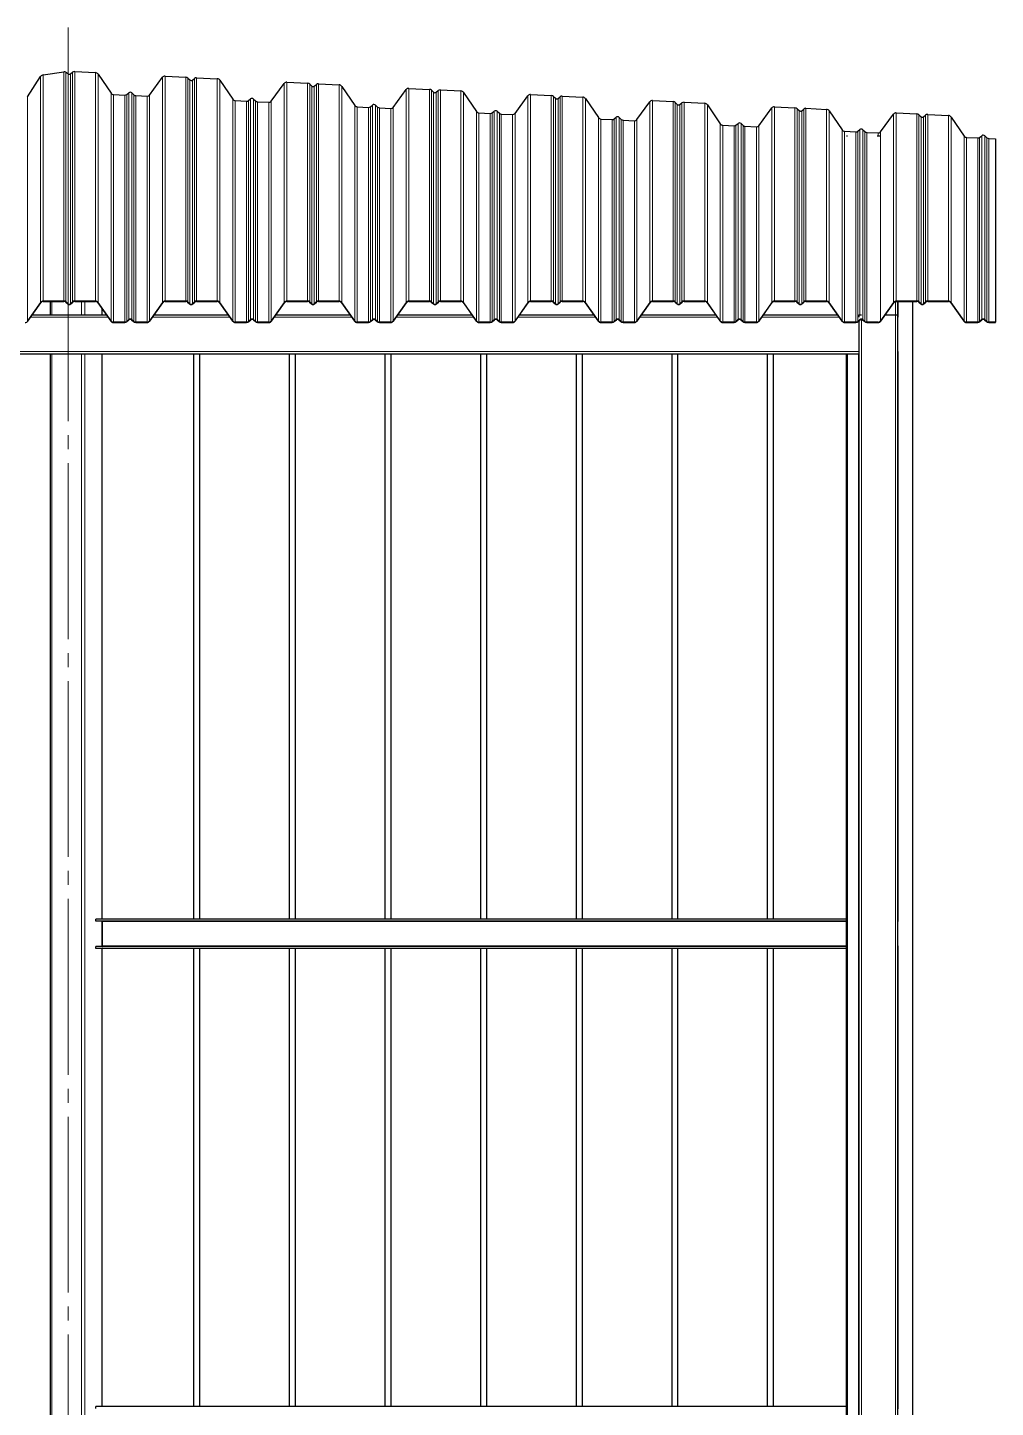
# Model space of a CAD drawing. Header units: millimetres. Extents: x 27997 to 40775, y -3198 to 5652.
# Drawn here: x 29707 to 31265, y 3431 to 5652 of the extents above; entities that cross this region are included whole.
import ezdxf

# ---------------------------------------------------------------- set-up
doc = ezdxf.new("R2010")
doc.units = ezdxf.units.MM
for name, pattern in [('K5LT_AXLED', [23.372906, 18.872906, -1.5, 1.5, -1.5]), ('K5LT_BASIC', [0]), ('K5LT_THIN', [0])]:
    doc.linetypes.add(name, pattern=pattern)
doc.layers.add('0 VIEW0', color=7, linetype='Continuous')
doc.layers.add('Системный слой', color=7, linetype='Continuous')

msp = doc.modelspace()

# ---------------------------------------------------------------- linework, layer by layer
at = {"layer": '0 VIEW0', "color": 5, "linetype": 'K5LT_BASIC', "lineweight": 30}
for p, q in [((29732.505862, 5575.690097), (29765.660367, 5580.69369)), ((29769.109529, 5579.928796), (29771.599924, 5578.146341)), ((29771.599924, 5578.146341), (29772.420773, 5577.393649)), ((29776.539176, 5577.186413), (29779.85042, 5579.889481)), ((29783.299582, 5581.001353), (29816.454086, 5579.333038)), ((29820.75669, 5576.887166), (29841.597795, 5546.23157)), ((29707.362154, 5540.059222), (29728.203259, 5572.811392)), ((29903.447236, 5543.119344), (29924.288341, 5571.677516)), ((29928.590944, 5573.69038), (29961.745449, 5572.022065)), ((29965.194611, 5570.563074), (29968.505855, 5567.526767)), ((29972.624258, 5567.319531), (29975.935502, 5570.022599)), ((29979.384664, 5571.134471), (30012.539169, 5569.466156)), ((30016.841772, 5567.020284), (30037.682877, 5536.364688)), ((30099.532318, 5533.252462), (30120.373423, 5561.810634)), ((30124.676026, 5563.823498), (30157.830531, 5562.155183)), ((30161.279693, 5560.696192), (30164.590937, 5557.659885)), ((30168.70934, 5557.452649), (30172.020584, 5560.155717)), ((30175.469746, 5561.267589), (30208.624251, 5559.599274)), ((30212.926854, 5557.153402), (30233.767959, 5526.497806)), ((30295.6174, 5523.38558), (30316.458505, 5551.943752)), ((30320.761109, 5553.956616), (30353.915613, 5552.288301)), ((29845.450872, 5544.041237), (29863.702908, 5543.122805)), ((29866.79171, 5544.118512), (29870.102954, 5546.821579)), ((29874.942077, 5546.578077), (29878.253321, 5543.54177)), ((29881.342123, 5542.235211), (29899.594159, 5541.31678)), ((30041.535954, 5534.174355), (30059.78799, 5533.255923)), ((30062.876792, 5534.25163), (30066.188036, 5536.954697)), ((30071.027159, 5536.711195), (30074.338403, 5533.674888)), ((30077.427205, 5532.368329), (30095.679241, 5531.449897)), ((30357.364775, 5550.82931), (30360.67602, 5547.793003)), ((30364.794422, 5547.585767), (30368.105666, 5550.288835)), ((30371.554828, 5551.400707), (30404.709333, 5549.732392)), ((30409.011936, 5547.28652), (30429.853041, 5516.630924)), ((30491.702482, 5513.518698), (30512.543587, 5542.07687)), ((30516.846191, 5544.089734), (30550.000695, 5542.421419)), ((30553.449857, 5540.962428), (30556.761102, 5537.926121)), ((30560.879504, 5537.718885), (30564.190748, 5540.421952)), ((30567.63991, 5541.533825), (30600.794415, 5539.86551)), ((30605.097018, 5537.419638), (30625.938123, 5506.764042)), ((30687.787565, 5503.651816), (30708.62867, 5532.209988)), ((30712.931273, 5534.222852), (30746.085777, 5532.554537)), ((30749.534939, 5531.095546), (30752.846184, 5528.059239)), ((30756.964586, 5527.852003), (30760.27583, 5530.55507)), ((30763.724993, 5531.666943), (30796.879497, 5529.998628)), ((30237.621036, 5524.307473), (30255.873072, 5523.389041)), ((30258.961874, 5524.384748), (30262.273118, 5527.087815)), ((30267.112241, 5526.844313), (30270.423485, 5523.808006)), ((30273.512287, 5522.501447), (30291.764323, 5521.583015)), ((30433.706119, 5514.440591), (30451.958154, 5513.522159)), ((30455.046956, 5514.517866), (30458.3582, 5517.220933)), ((30463.197323, 5516.977431), (30466.508568, 5513.941124)), ((30469.597369, 5512.634565), (30487.849405, 5511.716133)), ((30801.1821, 5527.552756), (30822.023205, 5496.89716)), ((30883.872647, 5493.784934), (30904.713752, 5522.343106)), ((30909.016355, 5524.35597), (30942.17086, 5522.687655)), ((30945.620022, 5521.228664), (30948.931266, 5518.192357)), ((30953.049668, 5517.985121), (30956.360913, 5520.688188)), ((30959.810075, 5521.800061), (30992.964579, 5520.131746)), ((30997.267182, 5517.685874), (31018.108288, 5487.030278)), ((31079.957729, 5483.918052), (31100.798834, 5512.476224)), ((31105.101437, 5514.489088), (31138.255942, 5512.820773)), ((31141.705104, 5511.361782), (31145.016348, 5508.325475)), ((31149.13475, 5508.118239), (31152.445995, 5510.821306)), ((31155.895157, 5511.933179), (31189.049661, 5510.264864)), ((31193.352265, 5507.818992), (31214.19337, 5477.163396)), ((30629.791201, 5504.573709), (30648.043236, 5503.655277)), ((30651.132038, 5504.650984), (30654.443283, 5507.354051)), ((30659.282405, 5507.110549), (30662.59365, 5504.074242)), ((30665.682451, 5502.767683), (30683.934487, 5501.849251)), ((30825.876283, 5494.706827), (30844.128319, 5493.788395)), ((30847.21712, 5494.784102), (30850.528365, 5497.487169)), ((30855.367487, 5497.243667), (30858.678732, 5494.20736)), ((30861.767534, 5492.900801), (30880.019569, 5491.982369)), ((31043.302202, 5484.91722), (31046.613447, 5487.620287)), ((31051.45257, 5487.376785), (31054.763814, 5484.340478)), ((31021.961365, 5484.839945), (31040.213401, 5483.921513)), ((31025.005315, 5477.331772), (31026.966166, 5477.331772)), ((31057.852616, 5483.033919), (31076.104651, 5482.115487)), ((31074.514271, 5477.331772), (31079.871415, 5477.331772)), ((31218.046447, 5474.973063), (31236.298483, 5474.054631)), ((31239.387285, 5475.050338), (31242.698529, 5477.753405)), ((31247.537652, 5477.509903), (31250.848896, 5474.473596)), ((31253.937698, 5473.167037), (31264.716802, 5472.624639)), ((31264.716802, 5472.624639), (31264.716802, 5177.712084)), ((29728.203259, 5209.315417), (29707.362154, 5179.708533)), ((29707.81168, 5179.394503), (29728.652785, 5209.001387)), ((29765.660367, 5211.544785), (29732.505862, 5211.544785)), ((29732.505862, 5210.997836), (29765.660367, 5210.997836)), ((29744.384959, 5189.478872), (29744.384959, 5210.997836)), ((29768.749169, 5209.846703), (29772.060413, 5206.977016)), ((29772.420773, 5207.389666), (29769.109529, 5210.259353)), ((29779.85042, 5210.259353), (29776.539176, 5207.389666)), ((29776.899536, 5206.977016), (29780.21078, 5209.846703)), ((29816.454086, 5211.544785), (29783.299582, 5211.544785)), ((29783.299582, 5210.997836), (29816.454086, 5210.997836)), ((29820.307164, 5209.001387), (29841.148269, 5179.394503)), ((29841.597795, 5179.708533), (29820.75669, 5209.315417)), ((29827.228379, 5189.478872), (29827.228379, 5199.169105)), ((29924.288341, 5209.315417), (29903.447236, 5179.708533)), ((29903.896762, 5179.394503), (29924.737867, 5209.001387)), ((29961.745449, 5211.544785), (29928.590944, 5211.544785)), ((29928.590944, 5210.997836), (29961.745449, 5210.997836)), ((29964.834251, 5209.846703), (29968.145495, 5206.977016)), ((29968.505855, 5207.389666), (29965.194611, 5210.259353)), ((29975.935502, 5210.259353), (29972.624258, 5207.389666)), ((29972.984618, 5206.977016), (29976.295862, 5209.846703)), ((30012.539169, 5211.544785), (29979.384664, 5211.544785)), ((29979.384664, 5210.997836), (30012.539169, 5210.997836)), ((30016.392246, 5209.001387), (30037.233351, 5179.394503)), ((30037.682877, 5179.708533), (30016.841772, 5209.315417)), ((30120.373423, 5209.315417), (30099.532318, 5179.708533)), ((30099.981844, 5179.394503), (30120.822949, 5209.001387)), ((30157.830531, 5211.544785), (30124.676026, 5211.544785)), ((30124.676026, 5210.997836), (30157.830531, 5210.997836)), ((30160.919333, 5209.846703), (30164.230577, 5206.977016)), ((30164.590937, 5207.389666), (30161.279693, 5210.259353)), ((30172.020584, 5210.259353), (30168.70934, 5207.389666)), ((30169.0697, 5206.977016), (30172.380944, 5209.846703)), ((30208.624251, 5211.544785), (30175.469746, 5211.544785)), ((30175.469746, 5210.997836), (30208.624251, 5210.997836)), ((30212.477328, 5209.001387), (30233.318433, 5179.394503)), ((30233.767959, 5179.708533), (30212.926854, 5209.315417)), ((30316.458505, 5209.315417), (30295.6174, 5179.708533)), ((30296.066926, 5179.394503), (30316.908031, 5209.001387)), ((30353.915613, 5211.544785), (30320.761109, 5211.544785)), ((30320.761109, 5210.997836), (30353.915613, 5210.997836)), ((30357.004415, 5209.846703), (30360.315659, 5206.977016)), ((30360.67602, 5207.389666), (30357.364775, 5210.259353)), ((30368.105666, 5210.259353), (30364.794422, 5207.389666)), ((30365.154782, 5206.977016), (30368.466026, 5209.846703)), ((30404.709333, 5211.544785), (30371.554828, 5211.544785)), ((30371.554828, 5210.997836), (30404.709333, 5210.997836)), ((30408.56241, 5209.001387), (30429.403515, 5179.394503)), ((30429.853041, 5179.708533), (30409.011936, 5209.315417)), ((30512.543587, 5209.315417), (30491.702482, 5179.708533)), ((30492.152008, 5179.394503), (30512.993113, 5209.001387)), ((30550.000695, 5211.544785), (30516.846191, 5211.544785)), ((30516.846191, 5210.997836), (30550.000695, 5210.997836)), ((30553.089497, 5209.846703), (30556.400741, 5206.977016)), ((30556.761102, 5207.389666), (30553.449857, 5210.259353)), ((30564.190748, 5210.259353), (30560.879504, 5207.389666)), ((30561.239864, 5206.977016), (30564.551109, 5209.846703)), ((30600.794415, 5211.544785), (30567.63991, 5211.544785)), ((30567.63991, 5210.997836), (30600.794415, 5210.997836)), ((30604.647493, 5209.001387), (30625.488598, 5179.394503)), ((30625.938123, 5179.708533), (30605.097018, 5209.315417)), ((30708.62867, 5209.315417), (30687.787565, 5179.708533)), ((30688.23709, 5179.394503), (30709.078195, 5209.001387)), ((30746.085777, 5211.544785), (30712.931273, 5211.544785)), ((30712.931273, 5210.997836), (30746.085777, 5210.997836)), ((30749.174579, 5209.846703), (30752.485824, 5206.977016)), ((30752.846184, 5207.389666), (30749.534939, 5210.259353)), ((30760.27583, 5210.259353), (30756.964586, 5207.389666)), ((30757.324946, 5206.977016), (30760.636191, 5209.846703)), ((30796.879497, 5211.544785), (30763.724993, 5211.544785)), ((30763.724993, 5210.997836), (30796.879497, 5210.997836)), ((30800.732575, 5209.001387), (30821.57368, 5179.394503)), ((30822.023205, 5179.708533), (30801.1821, 5209.315417)), ((30904.713752, 5209.315417), (30883.872647, 5179.708533)), ((30884.322172, 5179.394503), (30905.163277, 5209.001387)), ((30942.17086, 5211.544785), (30909.016355, 5211.544785)), ((30909.016355, 5210.997836), (30942.17086, 5210.997836)), ((30945.259661, 5209.846703), (30948.570906, 5206.977016)), ((30948.931266, 5207.389666), (30945.620022, 5210.259353)), ((30956.360913, 5210.259353), (30953.049668, 5207.389666)), ((30953.410029, 5206.977016), (30956.721273, 5209.846703)), ((30992.964579, 5211.544785), (30959.810075, 5211.544785)), ((30959.810075, 5210.997836), (30992.964579, 5210.997836)), ((30996.817657, 5209.001387), (31017.658762, 5179.394503)), ((31018.108288, 5179.708533), (30997.267182, 5209.315417)), ((31100.798834, 5209.315417), (31079.957729, 5179.708533)), ((31080.407255, 5179.394503), (31101.24836, 5209.001387)), ((31138.255942, 5211.544785), (31105.101437, 5211.544785)), ((31105.101437, 5210.997836), (31138.255942, 5210.997836)), ((31107.848736, 5210.997836), (31107.848736, 5185.542186)), ((31107.848736, 5210.997836), (31107.848736, 5185.542186)), ((31107.848736, 5185.542186), (31107.848736, 5210.997836)), ((31131.378946, 5210.997836), (31131.378946, 2052.117558)), ((31141.344744, 5209.846703), (31144.655988, 5206.977016)), ((31145.016348, 5207.389666), (31141.705104, 5210.259353)), ((31152.445995, 5210.259353), (31149.13475, 5207.389666)), ((31149.495111, 5206.977016), (31152.806355, 5209.846703)), ((31189.049661, 5211.544785), (31155.895157, 5211.544785)), ((31155.895157, 5210.997836), (31189.049661, 5210.997836)), ((31192.902739, 5209.001387), (31213.743844, 5179.394503)), ((31214.19337, 5179.708533), (31193.352265, 5209.315417)), ((29714.910346, 5189.478872), (29834.049603, 5189.478872)), ((29863.702908, 5177.712084), (29845.450872, 5177.712084)), ((29845.450872, 5177.165135), (29863.702908, 5177.165135)), ((29870.102954, 5181.732904), (29866.79171, 5178.863217)), ((29867.15207, 5178.450567), (29870.463314, 5181.320254)), ((29874.581717, 5181.320254), (29877.892961, 5178.450567)), ((29878.253321, 5178.863217), (29874.942077, 5181.732904)), ((29899.594159, 5177.712084), (29881.342123, 5177.712084)), ((29881.342123, 5177.165135), (29899.594159, 5177.165135)), ((29910.995428, 5189.478872), (30030.134685, 5189.478872)), ((30059.78799, 5177.712084), (30041.535954, 5177.712084)), ((30041.535954, 5177.165135), (30059.78799, 5177.165135)), ((30066.188036, 5181.732904), (30062.876792, 5178.863217)), ((30063.237152, 5178.450567), (30066.548396, 5181.320254)), ((30070.666799, 5181.320254), (30073.978043, 5178.450567)), ((30074.338403, 5178.863217), (30071.027159, 5181.732904)), ((30095.679241, 5177.712084), (30077.427205, 5177.712084)), ((30077.427205, 5177.165135), (30095.679241, 5177.165135)), ((30107.08051, 5189.478872), (30226.219767, 5189.478872)), ((30255.873072, 5177.712084), (30237.621036, 5177.712084)), ((30237.621036, 5177.165135), (30255.873072, 5177.165135)), ((30262.273118, 5181.732904), (30258.961874, 5178.863217)), ((30259.322234, 5178.450567), (30262.633478, 5181.320254)), ((30266.751881, 5181.320254), (30270.063125, 5178.450567)), ((30270.423485, 5178.863217), (30267.112241, 5181.732904)), ((30291.764323, 5177.712084), (30273.512287, 5177.712084)), ((30273.512287, 5177.165135), (30291.764323, 5177.165135)), ((30303.165592, 5189.478872), (30422.304849, 5189.478872)), ((30451.958154, 5177.712084), (30433.706119, 5177.712084)), ((30433.706119, 5177.165135), (30451.958154, 5177.165135)), ((30458.3582, 5181.732904), (30455.046956, 5178.863217)), ((30455.407316, 5178.450567), (30458.718561, 5181.320254)), ((30462.836963, 5181.320254), (30466.148207, 5178.450567)), ((30466.508568, 5178.863217), (30463.197323, 5181.732904)), ((30487.849405, 5177.712084), (30469.597369, 5177.712084)), ((30469.597369, 5177.165135), (30487.849405, 5177.165135)), ((30499.250675, 5189.478872), (30618.389931, 5189.478872)), ((30648.043236, 5177.712084), (30629.791201, 5177.712084)), ((30629.791201, 5177.165135), (30648.043236, 5177.165135)), ((30654.443283, 5181.732904), (30651.132038, 5178.863217)), ((30651.492398, 5178.450567), (30654.803643, 5181.320254)), ((30658.922045, 5181.320254), (30662.233289, 5178.450567)), ((30662.59365, 5178.863217), (30659.282405, 5181.732904)), ((30683.934487, 5177.712084), (30665.682451, 5177.712084)), ((30665.682451, 5177.165135), (30683.934487, 5177.165135)), ((30695.335757, 5189.478872), (30814.475013, 5189.478872)), ((30844.128319, 5177.712084), (30825.876283, 5177.712084)), ((30825.876283, 5177.165135), (30844.128319, 5177.165135)), ((30850.528365, 5181.732904), (30847.21712, 5178.863217)), ((30847.577481, 5178.450567), (30850.888725, 5181.320254)), ((30855.007127, 5181.320254), (30858.318372, 5178.450567)), ((30858.678732, 5178.863217), (30855.367487, 5181.732904)), ((30880.019569, 5177.712084), (30861.767534, 5177.712084)), ((30861.767534, 5177.165135), (30880.019569, 5177.165135)), ((30891.420839, 5189.478872), (31010.560095, 5189.478872)), ((31040.213401, 5177.712084), (31021.961365, 5177.712084)), ((31021.961365, 5177.165135), (31040.213401, 5177.165135)), ((31046.613447, 5181.732904), (31043.302202, 5178.863217)), ((31043.662563, 5178.450567), (31046.973807, 5181.320254)), ((31045.10151, 5189.478872), (31045.10151, 5185.55717)), ((31045.10151, 5189.478872), (31049.023212, 5189.478872)), ((31045.10151, 5179.697629), (31045.10151, 5130.653347)), ((31051.092209, 5181.320254), (31054.403454, 5178.450567)), ((31054.763814, 5178.863217), (31051.45257, 5181.732904)), ((31076.104651, 5177.712084), (31057.852616, 5177.712084)), ((31057.852616, 5177.165135), (31076.104651, 5177.165135)), ((31087.505921, 5189.478872), (31103.927035, 5189.478872)), ((31103.927035, 5189.478872), (31107.848736, 5189.478872)), ((31107.848736, 2130.551591), (31107.848736, 5189.478872)), ((31107.848736, 5130.428589), (31107.848736, 5185.542186)), ((31236.298483, 5177.712084), (31218.046447, 5177.712084)), ((31218.046447, 5177.165135), (31236.298483, 5177.165135)), ((31242.698529, 5181.732904), (31239.387285, 5178.863217)), ((31239.747645, 5178.450567), (31243.058889, 5181.320254)), ((31247.177292, 5181.320254), (31250.488536, 5178.450567)), ((31250.848896, 5178.863217), (31247.537652, 5181.732904)), ((31264.716802, 5177.712084), (31253.937698, 5177.712084)), ((31253.937698, 5177.165135), (31264.716802, 5177.165135)), ((31264.716802, 5177.165135), (31264.716802, 5177.712084)), ((31045.10151, 5130.653347), (31045.10151, 5126.731646)), ((31107.848736, 5130.428589), (31107.848736, 4212.975163)), ((31107.848736, 4212.975163), (31107.848736, 5130.428589)), ((28503.838846, 5126.731646), (31045.10151, 5126.731646)), ((29744.384959, 2601.155788), (29744.384959, 5126.731646)), ((29827.228379, 4216.896864), (29827.228379, 5126.731646)), ((29974.256571, 5126.731646), (29974.256571, 4216.896864)), ((29984.413778, 4216.896864), (29984.413778, 5126.731646)), ((30128.165592, 5126.731646), (30128.165592, 4216.896864)), ((30138.3228, 4216.896864), (30138.3228, 5126.731646)), ((30282.074614, 5126.731646), (30282.074614, 4216.896864)), ((30292.231821, 4216.896864), (30292.231821, 5126.731646)), ((30435.983635, 5126.731646), (30435.983635, 4216.896864)), ((30446.140842, 4216.896864), (30446.140842, 5126.731646)), ((30589.892656, 5126.731646), (30589.892656, 4216.896864)), ((30600.049863, 4216.896864), (30600.049863, 5126.731646)), ((30743.801677, 5126.731646), (30743.801677, 4216.896864)), ((30753.958884, 4216.896864), (30753.958884, 5126.731646)), ((30897.710698, 5126.731646), (30897.710698, 4216.896864)), ((30907.867906, 4216.896864), (30907.867906, 5126.731646)), ((31025.005315, 2601.155788), (31025.005315, 5126.731646)), ((31045.10151, 5126.731646), (31045.10151, 2601.155788)), ((31045.10151, 2601.155788), (31045.10151, 5126.731646)), ((31025.005315, 4216.896864), (29817.011455, 4216.896864)), ((29817.011455, 4213.759503), (29817.011455, 4216.896864)), ((31025.005315, 4213.759503), (29817.011455, 4213.759503)), ((29827.228379, 4172.973806), (29827.228379, 4213.759503)), ((29827.99222, 4173.758146), (29827.99222, 4212.975163)), ((31107.848736, 4173.758146), (31107.848736, 4212.975163)), ((31025.005315, 4172.973806), (29817.011455, 4172.973806)), ((29817.011455, 4169.836445), (29817.011455, 4172.973806)), ((31025.005315, 4169.836445), (29817.011455, 4169.836445)), ((29827.228379, 3432.556536), (29827.228379, 4169.836445)), ((29974.256571, 4169.836445), (29974.256571, 3432.556536)), ((29984.413778, 3432.556536), (29984.413778, 4169.836445)), ((30128.165592, 4169.836445), (30128.165592, 3432.556536)), ((30138.3228, 3432.556536), (30138.3228, 4169.836445)), ((30282.074614, 4169.836445), (30282.074614, 3432.556536)), ((30292.231821, 3432.556536), (30292.231821, 4169.836445)), ((30435.983635, 4169.836445), (30435.983635, 3432.556536)), ((30446.140842, 3432.556536), (30446.140842, 4169.836445)), ((30589.892656, 4169.836445), (30589.892656, 3432.556536)), ((30600.049863, 3432.556536), (30600.049863, 4169.836445)), ((30743.801677, 4169.836445), (30743.801677, 3432.556536)), ((30753.958884, 3432.556536), (30753.958884, 4169.836445)), ((30897.710698, 4169.836445), (30897.710698, 3432.556536)), ((30907.867906, 3432.556536), (30907.867906, 4169.836445)), ((31107.848736, 4173.758146), (31107.848736, 3428.634834)), ((31107.848736, 3428.634834), (31107.848736, 4173.758146)), ((31025.005315, 3432.556536), (29817.011455, 3432.556536)), ((29817.011455, 3429.419175), (29817.011455, 3432.556536))]:
    msp.add_line(p, q, dxfattribs=at)
at = {"layer": '0 VIEW0', "color": 5, "linetype": 'K5LT_THIN', "lineweight": 9}
for p, q in [((29732.505862, 5575.690097), (29732.505862, 5211.544785)), ((29765.660367, 5580.69369), (29765.660367, 5211.544785)), ((29769.109529, 5579.928796), (29769.109529, 5210.259353)), ((29772.420773, 5577.393649), (29772.420773, 5207.389666)), ((29776.539176, 5577.186413), (29776.539176, 5207.389666)), ((29779.85042, 5579.889481), (29779.85042, 5210.259353)), ((29783.299582, 5581.001353), (29783.299582, 5211.544785)), ((29816.454086, 5579.333038), (29816.454086, 5211.544785)), ((29820.75669, 5576.887166), (29820.75669, 5209.315417)), ((29728.203259, 5572.811392), (29728.203259, 5209.315417)), ((29924.288341, 5571.677516), (29924.288341, 5209.315417)), ((29928.590944, 5573.69038), (29928.590944, 5211.544785)), ((29961.745449, 5572.022065), (29961.745449, 5211.544785)), ((29965.194611, 5570.563074), (29965.194611, 5210.259353)), ((29968.505855, 5567.526767), (29968.505855, 5207.389666)), ((29972.624258, 5567.319531), (29972.624258, 5207.389666)), ((29975.935502, 5570.022599), (29975.935502, 5210.259353)), ((29979.384664, 5571.134471), (29979.384664, 5211.544785)), ((30012.539169, 5569.466156), (30012.539169, 5211.544785)), ((30016.841772, 5567.020284), (30016.841772, 5209.315417)), ((30120.373423, 5561.810634), (30120.373423, 5209.315417)), ((30124.676026, 5563.823498), (30124.676026, 5211.544785)), ((30157.830531, 5562.155183), (30157.830531, 5211.544785)), ((30161.279693, 5560.696192), (30161.279693, 5210.259353)), ((30164.590937, 5557.659885), (30164.590937, 5207.389666)), ((30168.70934, 5557.452649), (30168.70934, 5207.389666)), ((30172.020584, 5560.155717), (30172.020584, 5210.259353)), ((30175.469746, 5561.267589), (30175.469746, 5211.544785)), ((30208.624251, 5559.599274), (30208.624251, 5211.544785)), ((30212.926854, 5557.153402), (30212.926854, 5209.315417)), ((30316.458505, 5551.943752), (30316.458505, 5209.315417)), ((30320.761109, 5553.956616), (30320.761109, 5211.544785)), ((30353.915613, 5552.288301), (30353.915613, 5211.544785)), ((29707.362154, 5540.059222), (29707.362154, 5179.708533)), ((29841.597795, 5546.23157), (29841.597795, 5179.708533)), ((29845.450872, 5544.041237), (29845.450872, 5177.712084)), ((29863.702908, 5543.122805), (29863.702908, 5177.712084)), ((29866.79171, 5544.118512), (29866.79171, 5178.863217)), ((29870.102954, 5546.821579), (29870.102954, 5181.732904)), ((29874.942077, 5546.578077), (29874.942077, 5181.732904)), ((29878.253321, 5543.54177), (29878.253321, 5178.863217)), ((29881.342123, 5542.235211), (29881.342123, 5177.712084)), ((29899.594159, 5541.31678), (29899.594159, 5177.712084)), ((29903.447236, 5543.119344), (29903.447236, 5179.708533)), ((30037.682877, 5536.364688), (30037.682877, 5179.708533)), ((30041.535954, 5534.174355), (30041.535954, 5177.712084)), ((30059.78799, 5533.255923), (30059.78799, 5177.712084)), ((30062.876792, 5534.25163), (30062.876792, 5178.863217)), ((30066.188036, 5536.954697), (30066.188036, 5181.732904)), ((30071.027159, 5536.711195), (30071.027159, 5181.732904)), ((30074.338403, 5533.674888), (30074.338403, 5178.863217)), ((30077.427205, 5532.368329), (30077.427205, 5177.712084)), ((30095.679241, 5531.449897), (30095.679241, 5177.712084)), ((30099.532318, 5533.252462), (30099.532318, 5179.708533)), ((30357.364775, 5550.82931), (30357.364775, 5210.259353)), ((30360.67602, 5547.793003), (30360.67602, 5207.389666)), ((30364.794422, 5547.585767), (30364.794422, 5207.389666)), ((30368.105666, 5550.288835), (30368.105666, 5210.259353)), ((30371.554828, 5551.400707), (30371.554828, 5211.544785)), ((30404.709333, 5549.732392), (30404.709333, 5211.544785)), ((30409.011936, 5547.28652), (30409.011936, 5209.315417)), ((30512.543587, 5542.07687), (30512.543587, 5209.315417)), ((30516.846191, 5544.089734), (30516.846191, 5211.544785)), ((30550.000695, 5542.421419), (30550.000695, 5211.544785)), ((30553.449857, 5540.962428), (30553.449857, 5210.259353)), ((30556.761102, 5537.926121), (30556.761102, 5207.389666)), ((30560.879504, 5537.718885), (30560.879504, 5207.389666)), ((30564.190748, 5540.421952), (30564.190748, 5210.259353)), ((30567.63991, 5541.533825), (30567.63991, 5211.544785)), ((30600.794415, 5539.86551), (30600.794415, 5211.544785)), ((30605.097018, 5537.419638), (30605.097018, 5209.315417)), ((30708.62867, 5532.209988), (30708.62867, 5209.315417)), ((30712.931273, 5534.222852), (30712.931273, 5211.544785)), ((30746.085777, 5532.554537), (30746.085777, 5211.544785)), ((30749.534939, 5531.095546), (30749.534939, 5210.259353)), ((30760.27583, 5530.55507), (30760.27583, 5210.259353)), ((30763.724993, 5531.666943), (30763.724993, 5211.544785)), ((30796.879497, 5529.998628), (30796.879497, 5211.544785)), ((30233.767959, 5526.497806), (30233.767959, 5179.708533)), ((30237.621036, 5524.307473), (30237.621036, 5177.712084)), ((30255.873072, 5523.389041), (30255.873072, 5177.712084)), ((30258.961874, 5524.384748), (30258.961874, 5178.863217)), ((30262.273118, 5527.087815), (30262.273118, 5181.732904)), ((30267.112241, 5526.844313), (30267.112241, 5181.732904)), ((30270.423485, 5523.808006), (30270.423485, 5178.863217)), ((30273.512287, 5522.501447), (30273.512287, 5177.712084)), ((30291.764323, 5521.583015), (30291.764323, 5177.712084)), ((30295.6174, 5523.38558), (30295.6174, 5179.708533)), ((30429.853041, 5516.630924), (30429.853041, 5179.708533)), ((30433.706119, 5514.440591), (30433.706119, 5177.712084)), ((30451.958154, 5513.522159), (30451.958154, 5177.712084)), ((30455.046956, 5514.517866), (30455.046956, 5178.863217)), ((30458.3582, 5517.220933), (30458.3582, 5181.732904)), ((30463.197323, 5516.977431), (30463.197323, 5181.732904)), ((30466.508568, 5513.941124), (30466.508568, 5178.863217)), ((30469.597369, 5512.634565), (30469.597369, 5177.712084)), ((30487.849405, 5511.716133), (30487.849405, 5177.712084)), ((30491.702482, 5513.518698), (30491.702482, 5179.708533)), ((30752.846184, 5528.059239), (30752.846184, 5207.389666)), ((30756.964586, 5527.852003), (30756.964586, 5207.389666)), ((30801.1821, 5527.552756), (30801.1821, 5209.315417)), ((30904.713752, 5522.343106), (30904.713752, 5209.315417)), ((30909.016355, 5524.35597), (30909.016355, 5211.544785)), ((30942.17086, 5522.687655), (30942.17086, 5211.544785)), ((30945.620022, 5521.228664), (30945.620022, 5210.259353)), ((30948.931266, 5518.192357), (30948.931266, 5207.389666)), ((30953.049668, 5517.985121), (30953.049668, 5207.389666)), ((30956.360913, 5520.688188), (30956.360913, 5210.259353)), ((30959.810075, 5521.800061), (30959.810075, 5211.544785)), ((30992.964579, 5520.131746), (30992.964579, 5211.544785)), ((30997.267182, 5517.685874), (30997.267182, 5209.315417)), ((31100.798834, 5512.476224), (31100.798834, 5209.315417)), ((31105.101437, 5514.489088), (31105.101437, 5211.544785)), ((31138.255942, 5512.820773), (31138.255942, 5211.544785)), ((31141.705104, 5511.361782), (31141.705104, 5210.259353)), ((31145.016348, 5508.325475), (31145.016348, 5207.389666)), ((31149.13475, 5508.118239), (31149.13475, 5207.389666)), ((31152.445995, 5510.821306), (31152.445995, 5210.259353)), ((31155.895157, 5511.933179), (31155.895157, 5211.544785)), ((31189.049661, 5510.264864), (31189.049661, 5211.544785)), ((31193.352265, 5507.818992), (31193.352265, 5209.315417)), ((30625.938123, 5506.764042), (30625.938123, 5179.708533)), ((30629.791201, 5504.573709), (30629.791201, 5177.712084)), ((30648.043236, 5503.655277), (30648.043236, 5177.712084)), ((30651.132038, 5504.650984), (30651.132038, 5178.863217)), ((30654.443283, 5507.354051), (30654.443283, 5181.732904)), ((30659.282405, 5507.110549), (30659.282405, 5181.732904)), ((30662.59365, 5504.074242), (30662.59365, 5178.863217)), ((30665.682451, 5502.767683), (30665.682451, 5177.712084)), ((30683.934487, 5501.849251), (30683.934487, 5177.712084)), ((30687.787565, 5503.651816), (30687.787565, 5179.708533)), ((30822.023205, 5496.89716), (30822.023205, 5179.708533)), ((30825.876283, 5494.706827), (30825.876283, 5177.712084)), ((30844.128319, 5493.788395), (30844.128319, 5177.712084)), ((30847.21712, 5494.784102), (30847.21712, 5178.863217)), ((30850.528365, 5497.487169), (30850.528365, 5181.732904)), ((30855.367487, 5497.243667), (30855.367487, 5181.732904)), ((30858.678732, 5494.20736), (30858.678732, 5178.863217)), ((30861.767534, 5492.900801), (30861.767534, 5177.712084)), ((30880.019569, 5491.982369), (30880.019569, 5177.712084)), ((30883.872647, 5493.784934), (30883.872647, 5179.708533)), ((31018.108288, 5487.030278), (31018.108288, 5179.708533)), ((31046.613447, 5487.620287), (31046.613447, 5189.478872)), ((31051.45257, 5487.376785), (31051.45257, 5181.732904)), ((31021.961365, 5484.839945), (31021.961365, 5177.712084)), ((31040.213401, 5483.921513), (31040.213401, 5177.712084)), ((31043.302202, 5484.91722), (31043.302202, 5178.863217)), ((31054.763814, 5484.340478), (31054.763814, 5178.863217)), ((31057.852616, 5483.033919), (31057.852616, 5177.712084)), ((31076.104651, 5482.115487), (31076.104651, 5477.331772)), ((31079.957729, 5483.918052), (31079.957729, 5179.708533)), ((31214.19337, 5477.163396), (31214.19337, 5179.708533)), ((31218.046447, 5474.973063), (31218.046447, 5177.712084)), ((31236.298483, 5474.054631), (31236.298483, 5177.712084)), ((31239.387285, 5475.050338), (31239.387285, 5178.863217)), ((31242.698529, 5477.753405), (31242.698529, 5181.732904)), ((31247.537652, 5477.509903), (31247.537652, 5181.732904)), ((31250.848896, 5474.473596), (31250.848896, 5178.863217)), ((31253.937698, 5473.167037), (31253.937698, 5177.712084)), ((29746.345809, 5189.478872), (29746.345809, 5210.997836)), ((29793.893914, 5189.478872), (29793.893914, 5210.997836)), ((29799.251058, 5189.478872), (29799.251058, 5210.997836)), ((29826.702971, 5189.478872), (29826.702971, 5199.9155)), ((31103.927035, 5210.84951), (31103.927035, 5189.478872)), ((29712.149752, 5185.55717), (29836.810197, 5185.55717)), ((29908.234834, 5185.55717), (30032.895279, 5185.55717)), ((30104.319916, 5185.55717), (30228.980361, 5185.55717)), ((30300.404998, 5185.55717), (30425.065443, 5185.55717)), ((30496.49008, 5185.55717), (30621.150526, 5185.55717)), ((30692.575162, 5185.55717), (30817.235608, 5185.55717)), ((30888.660244, 5185.55717), (31013.32069, 5185.55717)), ((31049.023212, 2130.551591), (31049.023212, 5182.08766)), ((31103.927035, 2130.551591), (31103.927035, 5189.478872)), ((28503.838846, 5130.653347), (31045.10151, 5130.653347)), ((29746.345809, 2601.155788), (29746.345809, 5126.731646)), ((29793.893914, 2601.155788), (29793.893914, 5126.731646)), ((29799.251058, 2601.155788), (29799.251058, 5126.731646)), ((29826.702971, 4216.896864), (29826.702971, 5126.731646)), ((31026.966166, 2601.155788), (31026.966166, 5126.731646)), ((29826.702971, 4172.973806), (29826.702971, 4213.759503)), ((31025.005315, 4212.975163), (29827.99222, 4212.975163)), ((29826.702971, 3432.556536), (29826.702971, 4169.836445)), ((31025.005315, 4173.758146), (29827.99222, 4173.758146))]:
    msp.add_line(p, q, dxfattribs=at)
at = {"layer": '0 VIEW0', "color": 5, "linetype": 'K5LT_BASIC', "lineweight": 30}
for centre, major_axis, ratio, start_param, end_param in [((29732.505862, 5570.455014), (-3.898154, -4.099128), 0.859753, -2.3058604266, -1.346627844), ((29765.660367, 5575.458607), (-3.898154, -4.099128), 0.859753, -3.0218285353, -2.3058604266), ((29774.479974, 5579.648032), (2.32727, -2.213108), 0.950703, -1.5517070849, -0.1197708676), ((29783.299582, 5575.76627), (3.898178, -3.706956), 0.950703, 2.3058536774, 3.021821786), ((29816.454086, 5574.097955), (3.898178, -3.706956), 0.950703, 1.3466210947, 2.3058536774), ((29928.590944, 5568.455297), (3.898178, -3.706956), 0.950703, 2.3058536774, 3.26508626), ((29961.745449, 5566.786982), (3.898178, -3.706956), 0.950703, 1.5898855687, 2.3058536774), ((29970.565056, 5569.78115), (2.32727, -2.213108), 0.950703, -1.5517070849, -0.1197708676), ((29979.384664, 5565.899388), (3.898178, -3.706956), 0.950703, 2.3058536774, 3.021821786), ((30012.539169, 5564.231073), (3.898178, -3.706956), 0.950703, 1.3466210947, 2.3058536774), ((30124.676026, 5558.588415), (3.898178, -3.706956), 0.950703, 2.3058536774, 3.26508626), ((30157.830531, 5556.9201), (3.898178, -3.706956), 0.950703, 1.5898855687, 2.3058536774), ((30166.650139, 5559.914268), (2.32727, -2.213108), 0.950703, -1.5517070849, -0.1197708676), ((30175.469746, 5556.032506), (3.898178, -3.706956), 0.950703, 2.3058536774, 3.021821786), ((30208.624251, 5554.364191), (3.898178, -3.706956), 0.950703, 1.3466210947, 2.3058536774), ((30320.761109, 5548.721533), (3.898178, -3.706956), 0.950703, 2.3058536774, 3.26508626), ((30353.915613, 5547.053218), (3.898178, -3.706956), 0.950703, 1.5898855687, 2.3058536774), ((29845.450872, 5548.729371), (3.490906, -3.319662), 0.950703, -1.7949715589, -0.8357389762), ((29863.702908, 5547.810939), (3.490906, -3.319662), 0.950703, -0.8357389762, -0.1197708676), ((29872.522515, 5543.929177), (2.734543, -2.600402), 0.950703, 1.5898855687, 3.021821786), ((29881.342123, 5546.923345), (3.490906, -3.319662), 0.950703, -1.5517070849, -0.8357389762), ((29899.594159, 5546.004914), (3.490906, -3.319662), 0.950703, -0.8357389762, 0.1234936064), ((30041.535954, 5538.862489), (3.490906, -3.319662), 0.950703, -1.7949715589, -0.8357389762), ((30059.78799, 5537.944057), (3.490906, -3.319662), 0.950703, -0.8357389762, -0.1197708676), ((30068.607598, 5534.062295), (2.734543, -2.600402), 0.950703, 1.5898855687, 3.021821786), ((30077.427205, 5537.056463), (3.490906, -3.319662), 0.950703, -1.5517070849, -0.8357389762), ((30095.679241, 5536.138032), (3.490906, -3.319662), 0.950703, -0.8357389762, 0.1234936064), ((30362.735221, 5550.047386), (2.32727, -2.213108), 0.950703, -1.5517070849, -0.1197708676), ((30371.554828, 5546.165624), (3.898178, -3.706956), 0.950703, 2.3058536774, 3.021821786), ((30404.709333, 5544.497309), (3.898178, -3.706956), 0.950703, 1.3466210947, 2.3058536774), ((30516.846191, 5538.854651), (3.898178, -3.706956), 0.950703, 2.3058536774, 3.26508626), ((30550.000695, 5537.186336), (3.898178, -3.706956), 0.950703, 1.5898855687, 2.3058536774), ((30558.820303, 5540.180504), (2.32727, -2.213108), 0.950703, -1.5517070849, -0.1197708676), ((30567.63991, 5536.298742), (3.898178, -3.706956), 0.950703, 2.3058536774, 3.021821786), ((30600.794415, 5534.630427), (3.898178, -3.706956), 0.950703, 1.3466210947, 2.3058536774), ((30712.931273, 5528.987769), (3.898178, -3.706956), 0.950703, 2.3058536774, 3.26508626), ((30746.085777, 5527.319454), (3.898178, -3.706956), 0.950703, 1.5898855687, 2.3058536774), ((30763.724993, 5526.43186), (3.898178, -3.706956), 0.950703, 2.3058536774, 3.021821786), ((30796.879497, 5524.763545), (3.898178, -3.706956), 0.950703, 1.3466210947, 2.3058536774), ((30237.621036, 5528.995607), (3.490906, -3.319662), 0.950703, -1.7949715589, -0.8357389762), ((30255.873072, 5528.077175), (3.490906, -3.319662), 0.950703, -0.8357389762, -0.1197708676), ((30264.69268, 5524.195413), (2.734543, -2.600402), 0.950703, 1.5898855687, 3.021821786), ((30273.512287, 5527.189581), (3.490906, -3.319662), 0.950703, -1.5517070849, -0.8357389762), ((30291.764323, 5526.27115), (3.490906, -3.319662), 0.950703, -0.8357389762, 0.1234936064), ((30433.706119, 5519.128725), (3.490906, -3.319662), 0.950703, -1.7949715589, -0.8357389762), ((30451.958154, 5518.210293), (3.490906, -3.319662), 0.950703, -0.8357389762, -0.1197708676), ((30460.777762, 5514.328531), (2.734543, -2.600402), 0.950703, 1.5898855687, 3.021821786), ((30469.597369, 5517.322699), (3.490906, -3.319662), 0.950703, -1.5517070849, -0.8357389762), ((30487.849405, 5516.404268), (3.490906, -3.319662), 0.950703, -0.8357389762, 0.1234936064), ((30656.862844, 5504.461649), (2.734543, -2.600402), 0.950703, 1.5898855687, 3.021821786), ((30754.905385, 5530.313622), (2.32727, -2.213108), 0.950703, -1.5517070849, -0.1197708676), ((30909.016355, 5519.120887), (3.898178, -3.706956), 0.950703, 2.3058536774, 3.26508626), ((30942.17086, 5517.452572), (3.898178, -3.706956), 0.950703, 1.5898855687, 2.3058536774), ((30950.990467, 5520.44674), (2.32727, -2.213108), 0.950703, -1.5517070849, -0.1197708676), ((30959.810075, 5516.564978), (3.898178, -3.706956), 0.950703, 2.3058536774, 3.021821786), ((30992.964579, 5514.896663), (3.898178, -3.706956), 0.950703, 1.3466210947, 2.3058536774), ((31105.101437, 5509.254005), (3.898178, -3.706956), 0.950703, 2.3058536774, 3.26508626), ((31138.255942, 5507.58569), (3.898178, -3.706956), 0.950703, 1.5898855687, 2.3058536774), ((31147.075549, 5510.579858), (2.32727, -2.213108), 0.950703, -1.5517070849, -0.1197708676), ((31155.895157, 5506.698095), (3.898178, -3.706956), 0.950703, 2.3058536774, 3.021821786), ((31189.049661, 5505.029781), (3.898178, -3.706956), 0.950703, 1.3466210947, 2.3058536774), ((30629.791201, 5509.261843), (3.490906, -3.319662), 0.950703, -1.7949715589, -0.8357389762), ((30648.043236, 5508.343411), (3.490906, -3.319662), 0.950703, -0.8357389762, -0.1197708676), ((30665.682451, 5507.455817), (3.490906, -3.319662), 0.950703, -1.5517070849, -0.8357389762), ((30683.934487, 5506.537385), (3.490906, -3.319662), 0.950703, -0.8357389762, 0.1234936064), ((30825.876283, 5499.394961), (3.490906, -3.319662), 0.950703, -1.7949715589, -0.8357389762), ((30844.128319, 5498.476529), (3.490906, -3.319662), 0.950703, -0.8357389762, -0.1197708676), ((30852.947926, 5494.594767), (2.734543, -2.600402), 0.950703, 1.5898855687, 3.021821786), ((30861.767534, 5497.588935), (3.490906, -3.319662), 0.950703, -1.5517070849, -0.8357389762), ((30880.019569, 5496.670503), (3.490906, -3.319662), 0.950703, -0.8357389762, 0.1234936064), ((31021.961365, 5489.528079), (3.490906, -3.319662), 0.950703, -1.7949715589, -0.8357389762), ((31049.033008, 5484.727885), (2.734543, -2.600402), 0.950703, 1.5898855687, 3.021821786), ((31040.213401, 5488.609647), (3.490906, -3.319662), 0.950703, -0.8357389762, -0.1197708676), ((31057.852616, 5487.722053), (3.490906, -3.319662), 0.950703, -1.5517070849, -0.8357389762), ((31076.104651, 5486.803621), (3.490906, -3.319662), 0.950703, -0.8357389762, 0.1234936064), ((31218.046447, 5479.661197), (3.490906, -3.319662), 0.950703, -1.7949715589, -0.8357389762), ((31236.298483, 5478.742765), (3.490906, -3.319662), 0.950703, -0.8357389762, -0.1197708676), ((31245.11809, 5474.861003), (2.734543, -2.600402), 0.950703, 1.5898855687, 3.021821786), ((31253.937698, 5477.855171), (3.490906, -3.319662), 0.950703, -1.5517070849, -0.8357389762), ((29732.505862, 5206.309702), (-5.25508, 0), 0.996195, -1.5707963268, -0.6115637441), ((29732.505862, 5206.309702), (-4.706042, 0), 0.996195, -1.5707963268, -0.6115637442), ((29765.660367, 5206.309702), (-5.25508, 0), 0.996195, -2.2867644354, -1.5707963268), ((29765.660367, 5206.309702), (-4.706042, 0), 0.996195, -2.2867644354, -1.5707963268), ((29774.479974, 5209.747667), (3.6864, 0), 0.996195, -2.2867644354, -0.8548282182), ((29774.479974, 5209.747667), (3.137361, 0), 0.996195, -2.2867644354, -0.8548282182), ((29783.299582, 5206.309702), (-5.25508, 0), 0.996195, -1.5707963268, -0.8548282182), ((29783.299582, 5206.309702), (-4.706042, 0), 0.996195, -1.5707963268, -0.8548282182), ((29816.454086, 5206.309702), (5.25508, 0), 0.996195, 0.6115637441, 1.5707963268), ((29816.454086, 5206.309702), (-4.706042, 0), 0.996195, -2.5300289094, -1.5707963268), ((29928.590944, 5206.309702), (-5.25508, 0), 0.996195, -1.5707963268, -0.6115637441), ((29928.590944, 5206.309702), (-4.706042, 0), 0.996195, -1.5707963268, -0.6115637442), ((29961.745449, 5206.309702), (-5.25508, 0), 0.996195, -2.2867644354, -1.5707963268), ((29961.745449, 5206.309702), (-4.706042, 0), 0.996195, -2.2867644354, -1.5707963268), ((29970.565056, 5209.747667), (3.6864, 0), 0.996195, -2.2867644354, -0.8548282182), ((29970.565056, 5209.747667), (3.137361, 0), 0.996195, -2.2867644354, -0.8548282182), ((29979.384664, 5206.309702), (-5.25508, 0), 0.996195, -1.5707963268, -0.8548282182), ((29979.384664, 5206.309702), (-4.706042, 0), 0.996195, -1.5707963268, -0.8548282182), ((30012.539169, 5206.309702), (5.25508, 0), 0.996195, 0.6115637441, 1.5707963268), ((30012.539169, 5206.309702), (-4.706042, 0), 0.996195, -2.5300289094, -1.5707963268), ((30124.676026, 5206.309702), (-5.25508, 0), 0.996195, -1.5707963268, -0.6115637441), ((30124.676026, 5206.309702), (-4.706042, 0), 0.996195, -1.5707963268, -0.6115637442), ((30157.830531, 5206.309702), (-5.25508, 0), 0.996195, -2.2867644354, -1.5707963268), ((30157.830531, 5206.309702), (-4.706042, 0), 0.996195, -2.2867644354, -1.5707963268), ((30166.650139, 5209.747667), (3.6864, 0), 0.996195, -2.2867644354, -0.8548282182), ((30166.650139, 5209.747667), (3.137361, 0), 0.996195, -2.2867644354, -0.8548282182), ((30175.469746, 5206.309702), (-5.25508, 0), 0.996195, -1.5707963268, -0.8548282182), ((30175.469746, 5206.309702), (-4.706042, 0), 0.996195, -1.5707963268, -0.8548282182), ((30208.624251, 5206.309702), (5.25508, 0), 0.996195, 0.6115637441, 1.5707963268), ((30208.624251, 5206.309702), (-4.706042, 0), 0.996195, -2.5300289094, -1.5707963268), ((30320.761109, 5206.309702), (-5.25508, 0), 0.996195, -1.5707963268, -0.6115637441), ((30320.761109, 5206.309702), (-4.706042, 0), 0.996195, -1.5707963268, -0.6115637442), ((30353.915613, 5206.309702), (-5.25508, 0), 0.996195, -2.2867644354, -1.5707963268), ((30353.915613, 5206.309702), (-4.706042, 0), 0.996195, -2.2867644354, -1.5707963268), ((30362.735221, 5209.747667), (3.6864, 0), 0.996195, -2.2867644354, -0.8548282182), ((30362.735221, 5209.747667), (3.137361, 0), 0.996195, -2.2867644354, -0.8548282182), ((30371.554828, 5206.309702), (-5.25508, 0), 0.996195, -1.5707963268, -0.8548282182), ((30371.554828, 5206.309702), (-4.706042, 0), 0.996195, -1.5707963268, -0.8548282182), ((30404.709333, 5206.309702), (5.25508, 0), 0.996195, 0.6115637441, 1.5707963268), ((30404.709333, 5206.309702), (-4.706042, 0), 0.996195, -2.5300289094, -1.5707963268), ((30516.846191, 5206.309702), (-5.25508, 0), 0.996195, -1.5707963268, -0.6115637441), ((30516.846191, 5206.309702), (-4.706042, 0), 0.996195, -1.5707963268, -0.6115637441), ((30550.000695, 5206.309702), (-5.25508, 0), 0.996195, -2.2867644354, -1.5707963268), ((30550.000695, 5206.309702), (-4.706042, 0), 0.996195, -2.2867644354, -1.5707963268), ((30558.820303, 5209.747667), (3.6864, 0), 0.996195, -2.2867644354, -0.8548282182), ((30558.820303, 5209.747667), (3.137361, 0), 0.996195, -2.2867644354, -0.8548282182), ((30567.63991, 5206.309702), (-5.25508, 0), 0.996195, -1.5707963268, -0.8548282182), ((30567.63991, 5206.309702), (-4.706042, 0), 0.996195, -1.5707963268, -0.8548282182), ((30600.794415, 5206.309702), (5.25508, 0), 0.996195, 0.6115637442, 1.5707963268), ((30600.794415, 5206.309702), (-4.706042, 0), 0.996195, -2.5300289094, -1.5707963268), ((30712.931273, 5206.309702), (-5.25508, 0), 0.996195, -1.5707963268, -0.6115637441), ((30712.931273, 5206.309702), (-4.706042, 0), 0.996195, -1.5707963268, -0.6115637441), ((30746.085777, 5206.309702), (-5.25508, 0), 0.996195, -2.2867644354, -1.5707963268), ((30746.085777, 5206.309702), (-4.706042, 0), 0.996195, -2.2867644354, -1.5707963268), ((30754.905385, 5209.747667), (3.6864, 0), 0.996195, -2.2867644354, -0.8548282182), ((30754.905385, 5209.747667), (3.137361, 0), 0.996195, -2.2867644354, -0.8548282182), ((30763.724993, 5206.309702), (-5.25508, 0), 0.996195, -1.5707963268, -0.8548282182), ((30763.724993, 5206.309702), (-4.706042, 0), 0.996195, -1.5707963268, -0.8548282182), ((30796.879497, 5206.309702), (5.25508, 0), 0.996195, 0.6115637442, 1.5707963268), ((30796.879497, 5206.309702), (-4.706042, 0), 0.996195, -2.5300289094, -1.5707963268), ((30909.016355, 5206.309702), (-5.25508, 0), 0.996195, -1.5707963268, -0.6115637441), ((30909.016355, 5206.309702), (-4.706042, 0), 0.996195, -1.5707963268, -0.6115637441), ((30942.17086, 5206.309702), (-5.25508, 0), 0.996195, -2.2867644354, -1.5707963268), ((30942.17086, 5206.309702), (-4.706042, 0), 0.996195, -2.2867644354, -1.5707963268), ((30950.990467, 5209.747667), (3.6864, 0), 0.996195, -2.2867644354, -0.8548282182), ((30950.990467, 5209.747667), (3.137361, 0), 0.996195, -2.2867644354, -0.8548282182), ((30959.810075, 5206.309702), (-5.25508, 0), 0.996195, -1.5707963268, -0.8548282182), ((30959.810075, 5206.309702), (-4.706042, 0), 0.996195, -1.5707963268, -0.8548282182), ((30992.964579, 5206.309702), (5.25508, 0), 0.996195, 0.6115637441, 1.5707963268), ((30992.964579, 5206.309702), (-4.706042, 0), 0.996195, -2.5300289094, -1.5707963268), ((31105.101437, 5206.309702), (-5.25508, 0), 0.996195, -1.5707963268, -0.6115637441), ((31105.101437, 5206.309702), (-4.706042, 0), 0.996195, -1.5707963268, -0.6115637442), ((31138.255942, 5206.309702), (-5.25508, 0), 0.996195, -2.2867644354, -1.5707963268), ((31138.255942, 5206.309702), (-4.706042, 0), 0.996195, -2.2867644354, -1.5707963268), ((31147.075549, 5209.747667), (3.6864, 0), 0.996195, -2.2867644354, -0.8548282182), ((31147.075549, 5209.747667), (3.137361, 0), 0.996195, -2.2867644354, -0.8548282182), ((31155.895157, 5206.309702), (-5.25508, 0), 0.996195, -1.5707963268, -0.8548282182), ((31155.895157, 5206.309702), (-4.706042, 0), 0.996195, -1.5707963268, -0.8548282182), ((31189.049661, 5206.309702), (5.25508, 0), 0.996195, 0.6115637442, 1.5707963268), ((31189.049661, 5206.309702), (-4.706042, 0), 0.996195, -2.5300289094, -1.5707963268), ((29703.509076, 5182.400218), (5.25508, 0), 0.996195, -1.5707963268, -0.6115637441), ((29845.450872, 5182.400218), (-5.25508, 0), 0.996195, 0.6115637441, 1.5707963268), ((29845.450872, 5182.400218), (4.706042, 0), 0.996195, -2.5300289094, -1.5707963268), ((29863.702908, 5182.400218), (4.706042, 0), 0.996195, -1.5707963268, -0.8548282182), ((29863.702908, 5182.400218), (5.25508, 0), 0.996195, -1.5707963268, -0.8548282182), ((29872.522515, 5178.962253), (-3.6864, 0), 0.996195, -2.2867644354, -0.8548282182), ((29872.522515, 5178.962253), (-3.137361, 0), 0.996195, -2.2867644354, -0.8548282182), ((29881.342123, 5182.400218), (5.25508, 0), 0.996195, -2.2867644354, -1.5707963268), ((29881.342123, 5182.400218), (4.706042, 0), 0.996195, -2.2867644354, -1.5707963268), ((29899.594159, 5182.400218), (4.706042, 0), 0.996195, -1.5707963268, -0.6115637442), ((29899.594159, 5182.400218), (5.25508, 0), 0.996195, -1.5707963268, -0.6115637441), ((30041.535954, 5182.400218), (-5.25508, 0), 0.996195, 0.6115637441, 1.5707963268), ((30041.535954, 5182.400218), (4.706042, 0), 0.996195, -2.5300289094, -1.5707963268), ((30059.78799, 5182.400218), (4.706042, 0), 0.996195, -1.5707963268, -0.8548282182), ((30059.78799, 5182.400218), (5.25508, 0), 0.996195, -1.5707963268, -0.8548282182), ((30068.607598, 5178.962253), (-3.6864, 0), 0.996195, -2.2867644354, -0.8548282182), ((30068.607598, 5178.962253), (-3.137361, 0), 0.996195, -2.2867644354, -0.8548282182), ((30077.427205, 5182.400218), (5.25508, 0), 0.996195, -2.2867644354, -1.5707963268), ((30077.427205, 5182.400218), (4.706042, 0), 0.996195, -2.2867644354, -1.5707963268), ((30095.679241, 5182.400218), (4.706042, 0), 0.996195, -1.5707963268, -0.6115637442), ((30095.679241, 5182.400218), (5.25508, 0), 0.996195, -1.5707963268, -0.6115637441), ((30237.621036, 5182.400218), (-5.25508, 0), 0.996195, 0.6115637441, 1.5707963268), ((30237.621036, 5182.400218), (4.706042, 0), 0.996195, -2.5300289094, -1.5707963268), ((30255.873072, 5182.400218), (4.706042, 0), 0.996195, -1.5707963268, -0.8548282182), ((30255.873072, 5182.400218), (5.25508, 0), 0.996195, -1.5707963268, -0.8548282182), ((30264.69268, 5178.962253), (-3.6864, 0), 0.996195, -2.2867644354, -0.8548282182), ((30264.69268, 5178.962253), (-3.137361, 0), 0.996195, -2.2867644354, -0.8548282182), ((30273.512287, 5182.400218), (5.25508, 0), 0.996195, -2.2867644354, -1.5707963268), ((30273.512287, 5182.400218), (4.706042, 0), 0.996195, -2.2867644354, -1.5707963268), ((30291.764323, 5182.400218), (4.706042, 0), 0.996195, -1.5707963268, -0.6115637442), ((30291.764323, 5182.400218), (5.25508, 0), 0.996195, -1.5707963268, -0.6115637441), ((30433.706119, 5182.400218), (-5.25508, 0), 0.996195, 0.6115637441, 1.5707963268), ((30433.706119, 5182.400218), (4.706042, 0), 0.996195, -2.5300289094, -1.5707963268), ((30451.958154, 5182.400218), (4.706042, 0), 0.996195, -1.5707963268, -0.8548282182), ((30451.958154, 5182.400218), (5.25508, 0), 0.996195, -1.5707963268, -0.8548282182), ((30460.777762, 5178.962253), (-3.6864, 0), 0.996195, -2.2867644354, -0.8548282182), ((30460.777762, 5178.962253), (-3.137361, 0), 0.996195, -2.2867644354, -0.8548282182), ((30469.597369, 5182.400218), (5.25508, 0), 0.996195, -2.2867644354, -1.5707963268), ((30469.597369, 5182.400218), (4.706042, 0), 0.996195, -2.2867644354, -1.5707963268), ((30487.849405, 5182.400218), (4.706042, 0), 0.996195, -1.5707963268, -0.6115637441), ((30487.849405, 5182.400218), (5.25508, 0), 0.996195, -1.5707963268, -0.6115637441), ((30629.791201, 5182.400218), (-5.25508, 0), 0.996195, 0.6115637441, 1.5707963268), ((30629.791201, 5182.400218), (4.706042, 0), 0.996195, -2.5300289094, -1.5707963268), ((30648.043236, 5182.400218), (4.706042, 0), 0.996195, -1.5707963268, -0.8548282182), ((30648.043236, 5182.400218), (5.25508, 0), 0.996195, -1.5707963268, -0.8548282182), ((30656.862844, 5178.962253), (-3.6864, 0), 0.996195, -2.2867644354, -0.8548282182), ((30656.862844, 5178.962253), (-3.137361, 0), 0.996195, -2.2867644354, -0.8548282182), ((30665.682451, 5182.400218), (5.25508, 0), 0.996195, -2.2867644354, -1.5707963268), ((30665.682451, 5182.400218), (4.706042, 0), 0.996195, -2.2867644354, -1.5707963268), ((30683.934487, 5182.400218), (4.706042, 0), 0.996195, -1.5707963268, -0.6115637441), ((30683.934487, 5182.400218), (5.25508, 0), 0.996195, -1.5707963268, -0.6115637441), ((30825.876283, 5182.400218), (-5.25508, 0), 0.996195, 0.6115637441, 1.5707963268), ((30825.876283, 5182.400218), (4.706042, 0), 0.996195, -2.5300289094, -1.5707963268), ((30844.128319, 5182.400218), (4.706042, 0), 0.996195, -1.5707963268, -0.8548282182), ((30844.128319, 5182.400218), (5.25508, 0), 0.996195, -1.5707963268, -0.8548282182), ((30852.947926, 5178.962253), (-3.6864, 0), 0.996195, -2.2867644354, -0.8548282182), ((30852.947926, 5178.962253), (-3.137361, 0), 0.996195, -2.2867644354, -0.8548282182), ((30861.767534, 5182.400218), (5.25508, 0), 0.996195, -2.2867644354, -1.5707963268), ((30861.767534, 5182.400218), (4.706042, 0), 0.996195, -2.2867644354, -1.5707963268), ((30880.019569, 5182.400218), (4.706042, 0), 0.996195, -1.5707963268, -0.6115637441), ((30880.019569, 5182.400218), (5.25508, 0), 0.996195, -1.5707963268, -0.6115637441), ((31021.961365, 5182.400218), (-5.25508, 0), 0.996195, 0.6115637441, 1.5707963268), ((31021.961365, 5182.400218), (4.706042, 0), 0.996195, -2.5300289094, -1.5707963268), ((31040.213401, 5182.400218), (4.706042, 0), 0.996195, -1.5707963268, -0.8548282182), ((31040.213401, 5182.400218), (5.25508, 0), 0.996195, -1.5707963268, -0.8548282182), ((31049.033008, 5178.962253), (-3.6864, 0), 0.996195, -2.2867644354, -0.8548282182), ((31049.033008, 5178.962253), (-3.137361, 0), 0.996195, -2.2867644354, -0.8548282182), ((31057.852616, 5182.400218), (5.25508, 0), 0.996195, -2.2867644354, -1.5707963268), ((31057.852616, 5182.400218), (4.706042, 0), 0.996195, -2.2867644354, -1.5707963268), ((31076.104651, 5182.400218), (4.706042, 0), 0.996195, -1.5707963268, -0.6115637442), ((31076.104651, 5182.400218), (5.25508, 0), 0.996195, -1.5707963268, -0.6115637441), ((31218.046447, 5182.400218), (-5.25508, 0), 0.996195, 0.6115637442, 1.5707963268), ((31218.046447, 5182.400218), (4.706042, 0), 0.996195, -2.5300289094, -1.5707963268), ((31236.298483, 5182.400218), (4.706042, 0), 0.996195, -1.5707963268, -0.8548282182), ((31236.298483, 5182.400218), (5.25508, 0), 0.996195, -1.5707963268, -0.8548282182), ((31245.11809, 5178.962253), (-3.6864, 0), 0.996195, -2.2867644354, -0.8548282182), ((31245.11809, 5178.962253), (-3.137361, 0), 0.996195, -2.2867644354, -0.8548282182), ((31253.937698, 5182.400218), (5.25508, 0), 0.996195, -2.2867644354, -1.5707963268), ((31253.937698, 5182.400218), (4.706042, 0), 0.996195, -2.2867644354, -1.5707963268), ((29827.60005, 4212.975163), (0, 0.78434), 0.5, -1.5707963268, 0), ((29827.60005, 4173.758146), (0, -0.78434), 0.5, 0, 1.5707963268)]:
    msp.add_ellipse(centre, major_axis=major_axis, ratio=ratio, start_param=start_param, end_param=end_param, dxfattribs=at)
at = {"layer": 'Системный слой', "color": 30, "linetype": 'K5LT_AXLED', "lineweight": 9, "ltscale": 15, "true_color": 0xff8000}
msp.add_line((29772.563162, 5651.723358), (29772.563162, -3064.648378), dxfattribs=at)

doc.saveas('drawing.dxf')
